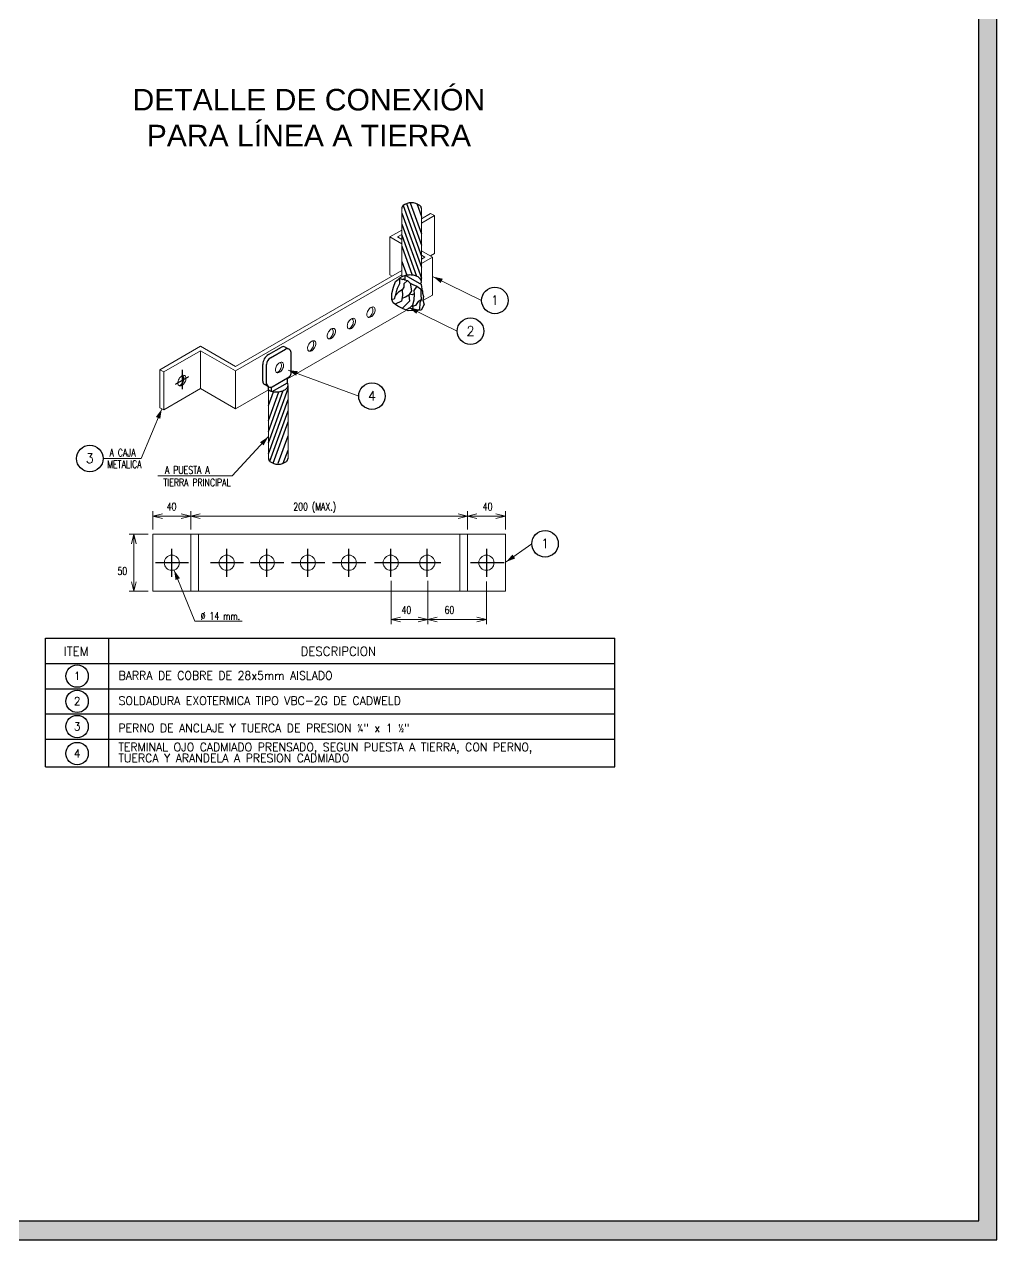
# Model space of a CAD drawing. Header units: metres. Extents: x 1996 to 3973, y 1775 to 3610.
# Drawn here: x 2262.9 to 2268.55, y 1775.02 to 1782.07 of the extents above; entities that cross this region are included whole.
import ezdxf
from ezdxf.enums import TextEntityAlignment as Align

# ---------------------------------------------------------------- set-up
doc = ezdxf.new("R2010")
doc.units = ezdxf.units.M
for name, color, linetype in [('DETALLE', 7, 'Continuous'), ('DIMENSIONES', 1, 'Continuous'), ('E-TEXTO', 8, 'Continuous'), ('VIVIENDA1', 7, 'Continuous')]:
    doc.layers.add(name, color=color, linetype=linetype)
for name, color, linetype, lineweight in [('DIMENSIONAMIENTO', 1, 'Continuous', 13), ('E-ELEC', 32, 'Continuous', 13), ('IE-TEXTO GENERAL', 3, 'Continuous', 20), ('IE-TEXTO-GENERAL', 5, 'Continuous', 20)]:
    doc.layers.add(name, color=color, linetype=linetype, lineweight=lineweight)
doc.styles.add('ARIAL', font='arial.ttf')
doc.styles.add('ROMANS', font='romans.shx')

# ---------------------------------------------------------------- blocks, each defined once
blk = doc.blocks.new('BL-6')
at = {"layer": 'E-TEXTO'}
blk.add_circle((3.5, 0), 3.5, dxfattribs=at)
at = {"layer": 'E-TEXTO', "style": 'ROMANS'}
blk.add_attdef('X', text='', height=2.5, dxfattribs=at).set_placement((3.49, -1.2), align=Align.CENTER)

msp = doc.modelspace()

# ---------------------------------------------------------------- hatches: boundary and pattern name
h = msp.add_hatch(color=6)
h.dxf.hatch_style = 1
h.set_gradient(color1=(255, 0, 255), color2=(255, 51, 255), one_color=1, tint=0.6, name='CYLINDER')
h.paths.add_polyline_path([(2268.549, 1775.0191), (2268.549, 1805.6386), (2228.483, 1805.6386), (2228.483, 1775.0191)])
h.paths.add_polyline_path([(2268.4445, 1775.1281), (2268.4445, 1805.5341), (2228.5875, 1805.5341), (2228.5875, 1775.1281)], flags=16)

# ---------------------------------------------------------------- linework, layer by layer
at = {"layer": 'DETALLE'}
for p, q in [((2265.1031, 1781.0197), (2265.2095, 1780.7266)), ((2265.1227, 1781.0311), (2265.2095, 1780.7908)), ((2265.1444, 1781.0364), (2265.2095, 1780.8563)), ((2265.1822, 1781.0311), (2265.2095, 1780.9555)), ((2265.0953, 1780.9764), (2265.2095, 1780.6619)), ((2265.0953, 1780.912), (2265.2095, 1780.598)), ((2265.0953, 1780.8478), (2265.1813, 1780.6101)), ((2265.0953, 1780.7836), (2265.156, 1780.6162)), ((2265.0953, 1780.6962), (2265.1243, 1780.6162)), ((2265.0475, 1780.5461), (2265.0583, 1780.5785)), ((2265.0583, 1780.5785), (2265.0746, 1780.5915)), ((2265.0746, 1780.5915), (2265.0817, 1780.5994)), ((2265.0952, 1780.6056), (2265.0817, 1780.5994)), ((2265.0817, 1780.5994), (2265.0953, 1780.593)), ((2265.0817, 1780.5994), (2265.0825, 1780.5653)), ((2265.0953, 1780.593), (2265.1015, 1780.5915)), ((2265.1015, 1780.5915), (2265.1052, 1780.5939)), ((2265.1052, 1780.5939), (2265.1142, 1780.5895)), ((2265.129, 1780.586), (2265.1074, 1780.5659)), ((2265.1142, 1780.6135), (2265.1142, 1780.5895)), ((2265.1142, 1780.5895), (2265.129, 1780.586)), ((2265.1182, 1780.6144), (2265.2095, 1780.5615)), ((2265.129, 1780.586), (2265.1437, 1780.5692)), ((2265.1437, 1780.5692), (2265.1602, 1780.5626)), ((2265.1437, 1780.5692), (2265.1512, 1780.5248)), ((2265.0372, 1780.4755), (2265.0381, 1780.5098)), ((2265.0381, 1780.5098), (2265.0475, 1780.5461)), ((2265.0636, 1780.5191), (2265.0579, 1780.4955)), ((2265.0768, 1780.5164), (2265.0579, 1780.4955)), ((2265.0687, 1780.5387), (2265.0636, 1780.5191)), ((2265.0825, 1780.5653), (2265.0687, 1780.5387)), ((2265.0971, 1780.5318), (2265.0768, 1780.5164)), ((2265.1004, 1780.498), (2265.0938, 1780.4658)), ((2265.1074, 1780.5472), (2265.0971, 1780.5318)), ((2265.0971, 1780.5318), (2265.1004, 1780.498)), ((2265.1074, 1780.5659), (2265.1074, 1780.5472)), ((2265.1358, 1780.4999), (2265.118, 1780.4892)), ((2265.1512, 1780.5248), (2265.1358, 1780.4999)), ((2265.1358, 1780.4999), (2265.1406, 1780.4647)), ((2265.1554, 1780.5015), (2265.1391, 1780.505)), ((2265.1684, 1780.507), (2265.1554, 1780.5015)), ((2265.1602, 1780.5626), (2265.1824, 1780.5516)), ((2265.1684, 1780.507), (2265.1653, 1780.4718)), ((2265.1824, 1780.5516), (2265.1657, 1780.5274)), ((2265.1657, 1780.5274), (2265.1684, 1780.507)), ((2265.1824, 1780.5516), (2265.2036, 1780.5367)), ((2265.2036, 1780.5367), (2265.2095, 1780.5307)), ((2265.2064, 1780.5336), (2265.2064, 1780.5063)), ((2265.2064, 1780.5063), (2265.2075, 1780.4735)), ((2265.2159, 1780.5235), (2265.2095, 1780.5615)), ((2265.2095, 1780.5307), (2265.2159, 1780.5235)), ((2265.2159, 1780.5235), (2265.2168, 1780.5107)), ((2265.2168, 1780.5107), (2265.2225, 1780.4927)), ((2265.046, 1780.4548), (2265.0372, 1780.4755)), ((2265.0517, 1780.4777), (2265.0376, 1780.4749)), ((2265.0722, 1780.4359), (2265.046, 1780.4548)), ((2265.0579, 1780.4955), (2265.0517, 1780.4777)), ((2265.0938, 1780.4658), (2265.0568, 1780.4471)), ((2265.1037, 1780.4205), (2265.0722, 1780.4359)), ((2265.118, 1780.4892), (2265.0964, 1780.4799)), ((2265.1149, 1780.4405), (2265.0975, 1780.4234)), ((2265.1406, 1780.4647), (2265.1149, 1780.4405)), ((2265.1576, 1780.4416), (2265.1404, 1780.4253)), ((2265.1653, 1780.4718), (2265.1576, 1780.4416)), ((2265.1576, 1780.4416), (2265.1589, 1780.4165)), ((2265.1756, 1780.4394), (2265.1578, 1780.4333)), ((2265.191, 1780.4636), (2265.1756, 1780.4394)), ((2265.2075, 1780.4735), (2265.191, 1780.4636)), ((2265.2009, 1780.4553), (2265.1978, 1780.4174)), ((2265.2075, 1780.4735), (2265.2009, 1780.4553)), ((2265.2262, 1780.4465), (2265.2086, 1780.4126)), ((2265.2225, 1780.4927), (2265.217, 1780.4704)), ((2265.217, 1780.4704), (2265.2262, 1780.4465)), ((2265.1336, 1780.4088), (2265.1037, 1780.4205)), ((2265.1404, 1780.4253), (2265.1213, 1780.4139)), ((2265.1908, 1780.4102), (2265.1336, 1780.4088)), ((2265.1589, 1780.4165), (2265.1551, 1780.4095)), ((2265.1978, 1780.4174), (2265.1807, 1780.4099)), ((2265.2086, 1780.4126), (2265.1908, 1780.4102)), ((2264.3219, 1780.1549), (2264.3975, 1780.1986)), ((2264.3329, 1780.1359), (2264.4201, 1780.1862)), ((2264.419, 1780.1988), (2264.4421, 1780.1862)), ((2264.4531, 1780.0446), (2264.4531, 1780.1672)), ((2264.2889, 1780.0005), (2264.2889, 1780.0978)), ((2264.3109, 1779.9878), (2264.3109, 1780.0978)), ((2263.782, 1779.9832), (2263.8593, 1780.0279)), ((2263.8208, 1780.0666), (2263.8208, 1779.9546)), ((2264.3439, 1779.9687), (2264.4421, 1780.0255)), ((2264.4313, 1779.9919), (2264.4313, 1780.0192)), ((2264.3219, 1779.9687), (2264.2999, 1779.9814)), ((2264.3211, 1779.9503), (2264.3211, 1779.9692)), ((2264.3211, 1779.644), (2264.4353, 1779.958)), ((2264.3211, 1779.7082), (2264.4071, 1779.9459)), ((2264.3211, 1779.7724), (2264.3819, 1779.9397)), ((2264.3211, 1779.8598), (2264.3501, 1779.9397)), ((2264.3401, 1779.9425), (2264.3401, 1779.9665)), ((2264.344, 1779.9416), (2264.4313, 1779.9921)), ((2264.3211, 1779.5796), (2264.4353, 1779.8941)), ((2264.3289, 1779.5363), (2264.4353, 1779.8294)), ((2264.3486, 1779.5249), (2264.4353, 1779.7651)), ((2264.3783, 1779.5249), (2264.4353, 1779.6828)), ((2264.408, 1779.5249), (2264.4353, 1779.6005)), ((2263.7607, 1778.8658), (2263.7607, 1779.0289)), ((2264.0797, 1778.8658), (2264.0797, 1779.0289)), ((2264.3123, 1778.8658), (2264.3123, 1779.0289)), ((2264.5506, 1778.8658), (2264.5506, 1779.0289)), ((2264.7885, 1778.8658), (2264.7885, 1779.0289)), ((2265.0314, 1778.8658), (2265.0314, 1779.0289)), ((2265.2438, 1778.8658), (2265.2438, 1779.0289)), ((2265.587, 1779.0289), (2265.587, 1778.8658)), ((2263.8582, 1778.9475), (2263.6658, 1778.9475)), ((2264.1772, 1778.9475), (2263.9849, 1778.9475)), ((2264.41, 1778.9475), (2264.2175, 1778.9475)), ((2264.6481, 1778.9475), (2264.4558, 1778.9475)), ((2264.8862, 1778.9475), (2264.6937, 1778.9475)), ((2265.1291, 1778.9475), (2264.9364, 1778.9475)), ((2265.323, 1778.9475), (2265.1304, 1778.9475)), ((2265.6896, 1778.9475), (2265.494, 1778.9475))]:
    msp.add_line(p, q, dxfattribs=at)
for centre, radius, start, end in [((2265.1172, 1781.0028), 0.022, 127.72299, 180), ((2265.1517, 1780.9568), 0.0795, 52.27701, 127.72299), ((2265.1876, 1781.0028), 0.022, 0, 52.27701), ((2265.1337, 1780.5389), 0.077, 103.44948, 120), ((2265.1429, 1780.5007), 0.1163, 90, 103.44948), ((2265.1429, 1780.5007), 0.1163, 76.55052, 90), ((2265.152, 1780.5389), 0.077, 60, 76.55052), ((2265.1659, 1780.563), 0.0492, 35.65713, 60), ((2265.1869, 1780.5781), 0.0233, 322.66775, 0), ((2265.1869, 1780.5781), 0.0233, 0, 35.65713), ((2264.3549, 1780.0978), 0.066, 120.00073, 180), ((2264.4085, 1780.1795), 0.022, 61.37311, 120.00073), ((2264.4311, 1780.1672), 0.022, 0, 120.00073), ((2264.3549, 1780.0978), 0.044, 120.00073, 180), ((2263.8181, 1780.0215), 0.0117, 60, 73.52187), ((2263.8181, 1780.0215), 0.0117, 24.34287, 60), ((2263.7736, 1780.0218), 0.0582, 330, 343.44948), ((2263.8064, 1780.0162), 0.0246, 0, 24.34287), ((2263.7924, 1780.0162), 0.0385, 343.44948, 0), ((2264.4311, 1780.0446), 0.022, 300.04136, 0), ((2263.7948, 1779.9962), 0.0246, 294.502, 300), ((2263.7879, 1780.0082), 0.0385, 300, 316.55052), ((2263.7736, 1780.0218), 0.0582, 316.55052, 330), ((2264.3109, 1780.0005), 0.022, 180, 240.01477), ((2264.3329, 1779.9878), 0.022, 180, 300.04136), ((2264.3596, 1780.0171), 0.077, 240, 256.55052), ((2264.3687, 1780.0553), 0.1163, 256.55052, 270), ((2264.3687, 1780.0553), 0.1163, 270, 283.44948), ((2264.3778, 1780.0171), 0.077, 283.44948, 300), ((2264.3918, 1779.993), 0.0492, 300, 324.34287), ((2264.4128, 1779.9779), 0.0233, 0, 37.33225), ((2264.4128, 1779.9779), 0.0233, 324.34287, 0), ((2264.3431, 1779.5532), 0.022, 180, 232.27701), ((2264.3782, 1779.5986), 0.0795, 232.27701, 307.72299), ((2264.4134, 1779.5532), 0.022, 307.72299, 0)]:
    msp.add_arc(centre, radius, start, end, dxfattribs=at)
at = {"layer": 'DIMENSIONAMIENTO'}
for p, q in [((2264.3203, 1779.6778), (2264.1104, 1779.4517)), ((2264.1104, 1779.4517), (2263.6804, 1779.4517)), ((2263.6507, 1779.14), (2263.6507, 1779.2456)), ((2263.8707, 1779.14), (2263.8707, 1779.2456)), ((2265.477, 1779.14), (2265.477, 1779.2456)), ((2265.6971, 1779.14), (2265.6971, 1779.2456)), ((2263.6507, 1779.2181), (2263.8707, 1779.2181)), ((2263.8707, 1779.2181), (2265.477, 1779.2181)), ((2265.477, 1779.2181), (2265.6971, 1779.2181)), ((2263.6232, 1779.1125), (2263.5131, 1779.1125)), ((2263.5406, 1779.1125), (2263.5406, 1778.7824)), ((2265.0332, 1778.8421), (2265.0332, 1778.5907)), ((2265.246, 1778.8421), (2265.246, 1778.5907)), ((2265.246, 1778.8145), (2265.246, 1778.5907)), ((2265.587, 1778.8383), (2265.587, 1778.5907)), ((2263.6232, 1778.7824), (2263.5131, 1778.7824)), ((2265.0332, 1778.6182), (2265.246, 1778.6182)), ((2265.246, 1778.6182), (2265.587, 1778.6182))]:
    msp.add_line(p, q, dxfattribs=at)
at = {"layer": 'DIMENSIONAMIENTO', "lineweight": 5}
for points in [[(2265.2781, 1780.607), (2265.5593, 1780.4695), (2265.5593, 1780.4695)], [(2265.1365, 1780.4287), (2265.4177, 1780.2912), (2265.4177, 1780.2912)], [(2264.4356, 1780.0646), (2264.8457, 1779.9143), (2264.8457, 1779.9143)], [(2263.7022, 1779.8389), (2263.5831, 1779.5524), (2263.3618, 1779.5521)], [(2263.7057, 1779.2043), (2263.6507, 1779.2181), (2263.7057, 1779.232)], [(2263.8157, 1779.232), (2263.8707, 1779.2181), (2263.8157, 1779.2043)], [(2263.9257, 1779.2043), (2263.8707, 1779.2181), (2263.9257, 1779.232)], [(2265.422, 1779.232), (2265.477, 1779.2181), (2265.422, 1779.2043)], [(2265.532, 1779.2043), (2265.477, 1779.2181), (2265.532, 1779.232)], [(2265.642, 1779.232), (2265.6971, 1779.2181), (2265.642, 1779.2043)], [(2263.5267, 1779.0575), (2263.5406, 1779.1125), (2263.5545, 1779.0575)], [(2265.701, 1778.9519), (2265.8501, 1779.0576), (2265.8501, 1779.0576)], [(2263.7745, 1778.9032), (2263.8937, 1778.6083), (2264.1687, 1778.6083)], [(2263.5545, 1778.8374), (2263.5406, 1778.7824), (2263.5267, 1778.8374)], [(2265.0882, 1778.6043), (2265.0332, 1778.6182), (2265.0882, 1778.632)], [(2265.191, 1778.632), (2265.246, 1778.6182), (2265.191, 1778.6043)], [(2265.301, 1778.6043), (2265.246, 1778.6182), (2265.301, 1778.632)], [(2265.532, 1778.632), (2265.587, 1778.6182), (2265.532, 1778.6043)]]:
    msp.add_lwpolyline(points, dxfattribs=at)
at = {"layer": 'DIMENSIONAMIENTO'}
for points in [[(2265.3214, 1780.5705), (2265.2781, 1780.607), (2265.3335, 1780.5951)], [(2265.1798, 1780.3922), (2265.1365, 1780.4287), (2265.1919, 1780.4168)], [(2264.4824, 1780.0327), (2264.4356, 1780.0646), (2264.4919, 1780.0586)], [(2263.6683, 1779.7933), (2263.7022, 1779.8389), (2263.6938, 1779.7827)], [(2264.2727, 1779.6469), (2264.3203, 1779.6778), (2264.293, 1779.628)], [(2265.7538, 1778.9725), (2265.701, 1778.9519), (2265.738, 1778.995)], [(2263.7825, 1778.8471), (2263.7745, 1778.9032), (2263.808, 1778.8575)]]:
    msp.add_solid(points, dxfattribs=at)
at = {"layer": 'DIMENSIONES'}
for p, q in [((2263.0267, 1777.7625), (2263.0267, 1778.5092)), ((2263.0267, 1778.5092), (2266.3323, 1778.5092)), ((2263.3955, 1777.7625), (2263.3955, 1778.5092)), ((2266.3323, 1777.7625), (2266.3323, 1778.5092)), ((2263.0267, 1778.3629), (2266.3323, 1778.3629)), ((2263.0267, 1778.2165), (2266.3323, 1778.2165)), ((2263.0267, 1778.0698), (2266.3323, 1778.0698)), ((2263.0267, 1777.9234), (2266.3323, 1777.9234)), ((2263.0267, 1777.7625), (2266.3323, 1777.7625))]:
    msp.add_line(p, q, dxfattribs=at)
at = {"layer": 'E-ELEC'}
for p, q in [((2265.0953, 1780.6056), (2265.0953, 1781.0027)), ((2265.2095, 1780.6938), (2265.2095, 1781.0027)), ((2265.2625, 1780.9741), (2265.2095, 1780.9434)), ((2265.2847, 1780.9613), (2265.2095, 1780.9178)), ((2265.2847, 1780.9613), (2265.2627, 1780.9741)), ((2265.2847, 1780.741), (2265.2847, 1780.9613)), ((2265.0953, 1780.8774), (2265.0268, 1780.8378)), ((2265.0953, 1780.8519), (2265.071, 1780.8378)), ((2265.0953, 1780.7982), (2265.0268, 1780.8378)), ((2265.0268, 1780.6176), (2265.0268, 1780.8378)), ((2265.0953, 1780.8238), (2265.071, 1780.8378)), ((2265.2739, 1780.7206), (2265.2095, 1780.7578)), ((2265.2297, 1780.7206), (2265.2095, 1780.7322)), ((2265.2095, 1780.7089), (2265.2297, 1780.7206)), ((2265.2095, 1780.6834), (2265.2739, 1780.7206)), ((2265.2847, 1780.741), (2265.2616, 1780.7276)), ((2265.2739, 1780.5005), (2265.2739, 1780.7206)), ((2264.1306, 1780.086), (2265.0953, 1780.643)), ((2265.2095, 1780.6936), (2265.2095, 1780.5839)), ((2264.1306, 1780.0604), (2265.0953, 1780.6174)), ((2265.0391, 1780.6105), (2265.0268, 1780.6176)), ((2265.2179, 1780.4682), (2265.2739, 1780.5005)), ((2264.4313, 1780.0141), (2265.1225, 1780.4131)), ((2263.9277, 1780.2032), (2263.692, 1780.067)), ((2263.9277, 1780.1777), (2263.714, 1780.0543)), ((2264.1306, 1780.086), (2263.9277, 1780.2032)), ((2263.9277, 1779.9575), (2263.9277, 1780.1777)), ((2264.1306, 1780.0604), (2263.9277, 1780.1777)), ((2263.692, 1779.8468), (2263.692, 1780.067)), ((2263.714, 1780.0543), (2263.692, 1780.067)), ((2263.714, 1779.834), (2263.714, 1780.0543)), ((2264.1306, 1779.8404), (2264.1306, 1780.0604)), ((2263.9277, 1779.9575), (2263.714, 1779.834)), ((2264.1306, 1779.8404), (2263.9277, 1779.9575)), ((2264.1306, 1779.8404), (2264.3211, 1779.9504)), ((2264.3211, 1779.9503), (2264.3211, 1779.8404)), ((2264.4353, 1779.8624), (2264.4353, 1779.9721)), ((2263.714, 1779.834), (2263.692, 1779.8468)), ((2264.3211, 1779.8404), (2264.3211, 1779.5532)), ((2264.4353, 1779.8622), (2264.4353, 1779.5532)), ((2263.6507, 1779.1125), (2265.6971, 1779.1125)), ((2263.6507, 1778.7824), (2263.6507, 1779.1125)), ((2263.8707, 1778.7824), (2263.8707, 1779.1125)), ((2263.9147, 1778.7824), (2263.9147, 1779.1125)), ((2265.433, 1779.1125), (2265.433, 1778.7824)), ((2265.477, 1779.1125), (2265.477, 1778.7824)), ((2265.6971, 1779.1125), (2265.6971, 1778.7824)), ((2265.6971, 1778.7824), (2263.6507, 1778.7824))]:
    msp.add_line(p, q, dxfattribs=at)
for centre in [(2263.7606, 1778.9473), (2264.0796, 1778.9473), (2264.3123, 1778.9473), (2264.5505, 1778.9473), (2264.7884, 1778.9473), (2265.0313, 1778.9473), (2265.2436, 1778.9473), (2265.5869, 1778.9473)]:
    msp.add_circle(centre, 0.044, dxfattribs=at)
for centre, radius, start, end in [((2264.9361, 1780.3954), 0.0385, 120, 136.55052), ((2264.9291, 1780.4074), 0.0246, 95.65713, 120), ((2264.9156, 1780.4186), 0.0117, 60, 73.52187), ((2264.9156, 1780.4186), 0.0117, 24.34287, 60), ((2264.9279, 1780.4203), 0.0117, 60, 95.65713), ((2264.9279, 1780.4203), 0.0117, 24.34287, 60), ((2264.8222, 1780.3291), 0.0385, 120, 136.55052), ((2264.8153, 1780.3411), 0.0246, 95.65713, 120), ((2264.8018, 1780.3523), 0.0117, 60, 73.52187), ((2264.8018, 1780.3523), 0.0117, 24.34287, 60), ((2264.79, 1780.347), 0.0246, 0, 24.34287), ((2264.814, 1780.354), 0.0117, 60, 95.65713), ((2264.814, 1780.354), 0.0117, 24.34287, 60), ((2264.8022, 1780.3487), 0.0246, 0, 24.34287), ((2264.9315, 1780.3874), 0.0385, 163.44948, 180), ((2264.9176, 1780.3874), 0.0246, 180, 204.34287), ((2264.9504, 1780.3818), 0.0582, 150, 163.44948), ((2264.9058, 1780.3821), 0.0117, 204.34287, 240), ((2264.9504, 1780.3818), 0.0582, 136.55052, 150), ((2264.9058, 1780.3821), 0.0117, 240, 275.65713), ((2264.8923, 1780.3933), 0.0246, 294.502, 300), ((2264.8854, 1780.4054), 0.0385, 300, 316.55052), ((2264.9046, 1780.395), 0.0246, 275.65713, 300), ((2264.8711, 1780.4189), 0.0582, 316.55052, 330), ((2264.8976, 1780.407), 0.0385, 300, 316.55052), ((2264.8711, 1780.4189), 0.0582, 330, 343.44948), ((2264.8833, 1780.4206), 0.0582, 316.55052, 330), ((2264.9039, 1780.4133), 0.0246, 0, 24.34287), ((2264.89, 1780.4133), 0.0385, 343.44948, 0), ((2264.8833, 1780.4206), 0.0582, 330, 343.44948), ((2264.9161, 1780.415), 0.0246, 0, 24.34287), ((2264.9022, 1780.415), 0.0385, 343.44948, 0), ((2264.7202, 1780.2572), 0.0582, 150, 163.44948), ((2264.7202, 1780.2572), 0.0582, 136.55052, 150), ((2264.7059, 1780.2708), 0.0385, 120, 136.55052), ((2264.6989, 1780.2828), 0.0246, 95.65713, 120), ((2264.6854, 1780.294), 0.0117, 60, 73.52187), ((2264.6854, 1780.294), 0.0117, 24.34287, 60), ((2264.6737, 1780.2887), 0.0246, 0, 24.34287), ((2264.6977, 1780.2957), 0.0117, 60, 95.65713), ((2264.6597, 1780.2887), 0.0385, 343.44948, 0), ((2264.6977, 1780.2957), 0.0117, 24.34287, 60), ((2264.6859, 1780.2904), 0.0246, 0, 24.34287), ((2264.672, 1780.2904), 0.0385, 343.44948, 0), ((2264.8177, 1780.3212), 0.0385, 163.44948, 180), ((2264.8037, 1780.3212), 0.0246, 180, 204.34287), ((2264.8365, 1780.3156), 0.0582, 150, 163.44948), ((2264.792, 1780.3158), 0.0117, 204.34287, 240), ((2264.8365, 1780.3156), 0.0582, 136.55052, 150), ((2264.792, 1780.3158), 0.0117, 240, 275.65713), ((2264.7785, 1780.327), 0.0246, 294.502, 300), ((2264.7715, 1780.3391), 0.0385, 300, 316.55052), ((2264.7907, 1780.3287), 0.0246, 275.65713, 300), ((2264.7572, 1780.3526), 0.0582, 316.55052, 330), ((2264.7837, 1780.3407), 0.0385, 300, 316.55052), ((2264.7572, 1780.3526), 0.0582, 330, 343.44948), ((2264.7695, 1780.3543), 0.0582, 316.55052, 330), ((2264.7761, 1780.347), 0.0385, 343.44948, 0), ((2264.7695, 1780.3543), 0.0582, 330, 343.44948), ((2264.7883, 1780.3487), 0.0385, 343.44948, 0), ((2264.6063, 1780.1857), 0.0582, 136.55052, 150), ((2264.592, 1780.1993), 0.0385, 120, 136.55052), ((2264.5851, 1780.2113), 0.0246, 95.65713, 120), ((2264.5716, 1780.2225), 0.0117, 60, 73.52187), ((2264.5716, 1780.2225), 0.0117, 24.34287, 60), ((2264.5598, 1780.2172), 0.0246, 0, 24.34287), ((2264.5838, 1780.2242), 0.0117, 60, 95.65713), ((2264.5459, 1780.2172), 0.0385, 343.44948, 0), ((2264.5838, 1780.2242), 0.0117, 24.34287, 60), ((2264.572, 1780.2188), 0.0246, 0, 24.34287), ((2264.5581, 1780.2188), 0.0385, 343.44948, 0), ((2264.7013, 1780.2628), 0.0385, 163.44948, 180), ((2264.6874, 1780.2628), 0.0246, 180, 204.34287), ((2264.6756, 1780.2575), 0.0117, 204.34287, 240), ((2264.6756, 1780.2575), 0.0117, 240, 275.65713), ((2264.6621, 1780.2687), 0.0246, 294.502, 300), ((2264.6552, 1780.2808), 0.0385, 300, 316.55052), ((2264.6743, 1780.2704), 0.0246, 275.65713, 300), ((2264.6409, 1780.2943), 0.0582, 316.55052, 330), ((2264.6674, 1780.2824), 0.0385, 300, 316.55052), ((2264.6409, 1780.2943), 0.0582, 330, 343.44948), ((2264.6531, 1780.296), 0.0582, 316.55052, 330), ((2264.6531, 1780.296), 0.0582, 330, 343.44948), ((2264.5874, 1780.1913), 0.0385, 163.44948, 180), ((2264.5735, 1780.1913), 0.0246, 180, 204.34287), ((2264.6063, 1780.1857), 0.0582, 150, 163.44948), ((2264.5618, 1780.186), 0.0117, 204.34287, 240), ((2264.5618, 1780.186), 0.0117, 240, 275.65713), ((2264.5483, 1780.1972), 0.0246, 294.502, 300), ((2264.5413, 1780.2092), 0.0385, 300, 316.55052), ((2264.5605, 1780.1989), 0.0246, 275.65713, 300), ((2264.527, 1780.2228), 0.0582, 316.55052, 330), ((2264.5535, 1780.2109), 0.0385, 300, 316.55052), ((2264.527, 1780.2228), 0.0582, 330, 343.44948), ((2264.5392, 1780.2244), 0.0582, 316.55052, 330), ((2264.5392, 1780.2244), 0.0582, 330, 343.44948), ((2264.4006, 1780.0665), 0.0385, 163.44948, 180), ((2264.4194, 1780.0609), 0.0582, 150, 163.44948), ((2264.4194, 1780.0609), 0.0582, 136.55052, 150), ((2264.4051, 1780.0744), 0.0385, 120, 136.55052), ((2264.3982, 1780.0864), 0.0246, 95.65713, 120), ((2264.3847, 1780.0976), 0.0117, 60, 73.52187), ((2264.3847, 1780.0976), 0.0117, 24.34287, 60), ((2264.3402, 1780.0979), 0.0582, 330, 343.44948), ((2264.3729, 1780.0923), 0.0246, 0, 24.34287), ((2264.3969, 1780.0993), 0.0117, 60, 95.65713), ((2264.359, 1780.0923), 0.0385, 343.44948, 0), ((2264.3969, 1780.0993), 0.0117, 24.34287, 60), ((2264.3524, 1780.0996), 0.0582, 330, 343.44948), ((2264.3851, 1780.094), 0.0246, 0, 24.34287), ((2264.3712, 1780.094), 0.0385, 343.44948, 0), ((2263.8529, 1779.9847), 0.0582, 150, 163.44948), ((2263.8529, 1779.9847), 0.0582, 136.55052, 150), ((2263.8386, 1779.9982), 0.0385, 120, 136.55052), ((2263.8316, 1780.0103), 0.0246, 95.65713, 120), ((2263.8304, 1780.0232), 0.0117, 60, 95.65713), ((2263.8304, 1780.0232), 0.0117, 24.34287, 60), ((2263.7858, 1780.0234), 0.0582, 330, 343.44948), ((2263.8186, 1780.0178), 0.0246, 0, 24.34287), ((2263.8047, 1780.0178), 0.0385, 343.44948, 0), ((2264.3867, 1780.0665), 0.0246, 180, 204.34287), ((2264.3749, 1780.0611), 0.0117, 204.34287, 240), ((2264.3749, 1780.0611), 0.0117, 240, 275.65713), ((2264.3614, 1780.0723), 0.0246, 294.502, 300), ((2264.3544, 1780.0844), 0.0385, 300, 316.55052), ((2264.3736, 1780.074), 0.0246, 275.65713, 300), ((2264.3402, 1780.0979), 0.0582, 316.55052, 330), ((2264.3667, 1780.086), 0.0385, 300, 316.55052), ((2264.3524, 1780.0996), 0.0582, 316.55052, 330), ((2263.834, 1779.9903), 0.0385, 163.44948, 180), ((2263.8201, 1779.9903), 0.0246, 180, 204.34287), ((2263.8083, 1779.985), 0.0117, 204.34287, 240), ((2263.8083, 1779.985), 0.0117, 240, 275.65713), ((2263.8071, 1779.9979), 0.0246, 275.65713, 300), ((2263.8001, 1780.0099), 0.0385, 300, 316.55052), ((2263.7858, 1780.0234), 0.0582, 316.55052, 330)]:
    msp.add_arc(centre, radius, start, end, dxfattribs=at)
at = {"layer": 'VIVIENDA1', "color": 6, "linetype": 'ByBlock', "lineweight": 30}
for points in [[(2268.549, 1775.0191), (2268.549, 1805.6386), (2228.483, 1805.6386), (2228.483, 1775.0191)], [(2268.4445, 1775.1281), (2268.4445, 1805.5341), (2228.5875, 1805.5341), (2228.5875, 1775.1281)]]:
    msp.add_lwpolyline(points, close=True, dxfattribs=at)

# ---------------------------------------------------------------- block references
at = {"layer": 'E-TEXTO', "linetype": 'Continuous', "xscale": 0.0220041360001387, "yscale": 0.0220041360001387, "zscale": 0.0220041360001387}
for p, values in [((2265.5593, 1780.4695), {'X': '1'}), ((2265.4177, 1780.2912), {'X': '2'}), ((2264.8457, 1779.9143), {'X': '4'}), ((2263.2077, 1779.5521), {'X': '3'}), ((2265.8501, 1779.0576), {'X': '1'})]:
    msp.add_blockref('BL-6', p, dxfattribs=at).add_auto_attribs(values)
at = {"layer": 'IE-TEXTO-GENERAL', "linetype": 'Continuous', "xscale": 0.0185812703996817, "yscale": 0.0185812703996817, "zscale": 0.0185812703996817}
for p, values in [((2263.146, 1778.2897), {'X': '1'}), ((2263.146, 1778.143), {'X': '2'}), ((2263.146, 1777.9966), {'X': '3'}), ((2263.146, 1777.8401), {'X': '4'})]:
    msp.add_blockref('BL-6', p, dxfattribs=at).add_auto_attribs(values)

# ---------------------------------------------------------------- texts
at = {"color": 4, "lineweight": 5, "insert": (2264.5564, 1781.5302), "char_height": 0.125, "width": 4.103961, "attachment_point": 5, "style": 'ARIAL'}
msp.add_mtext('{\\fSwis721 BlkEx BT|b0|i0|c0|p34;DETALLE DE CONEXIÓN \\PPARA LÍNEA A TIERRA}', dxfattribs=at)
at = {"layer": 'IE-TEXTO GENERAL', "style": 'ROMANS', "width": 0.75}
for s, height, p in [('A CAJA', 0.04401, (2263.4748, 1779.5861)), ('METALICA', 0.04401, (2263.4852, 1779.5189)), ('A PUESTA A', 0.04401, (2263.8508, 1779.4852)), ('TIERRA PRINCIPAL', 0.044008, (2263.9071, 1779.413)), ('%%C 14 mm.', 0.04401, (2264.0426, 1778.6385))]:
    msp.add_text(s, height=height, dxfattribs=at).set_placement(p, align=Align.MIDDLE)
for s, p in [('200 (MAX.)', (2264.4659, 1779.2731)), ('40', (2263.731, 1779.2731)), ('40', (2265.5655, 1779.2731)), ('50', (2263.4452, 1778.8993)), ('40', (2265.0941, 1778.6732)), ('60', (2265.3439, 1778.6732))]:
    msp.add_text(s, height=0.04401, dxfattribs=at).set_placement(p, align=Align.MIDDLE_LEFT)
at = {"layer": 'IE-TEXTO-GENERAL', "color": 3, "style": 'ROMANS', "width": 0.95}
for s, p in [('ITEM', (2263.2057, 1778.4336)), ('DESCRIPCION', (2264.7272, 1778.4333))]:
    msp.add_text(s, height=0.05281, dxfattribs=at).set_placement(p, align=Align.MIDDLE)
for s, p in [('BARRA DE COBRE DE 28x5mm AISLADO', (2263.4517, 1778.2685)), ('SOLDADURA EXOTERMICA TIPO VBC-2G DE CADWELD', (2263.4517, 1778.1222)), ('PERNO DE ANCLAJE Y TUERCA DE PRESION ¼" x 1 ½"', (2263.4506, 1777.9636)), ('TERMINAL OJO CADMIADO PRENSADO, SEGUN PUESTA A TIERRA, CON PERNO,', (2263.4506, 1777.853)), ('TUERCA Y ARANDELA A PRESION CADMIADO', (2263.4506, 1777.7891))]:
    msp.add_text(s, height=0.048898, dxfattribs=at).set_placement(p)

doc.saveas('drawing.dxf')
